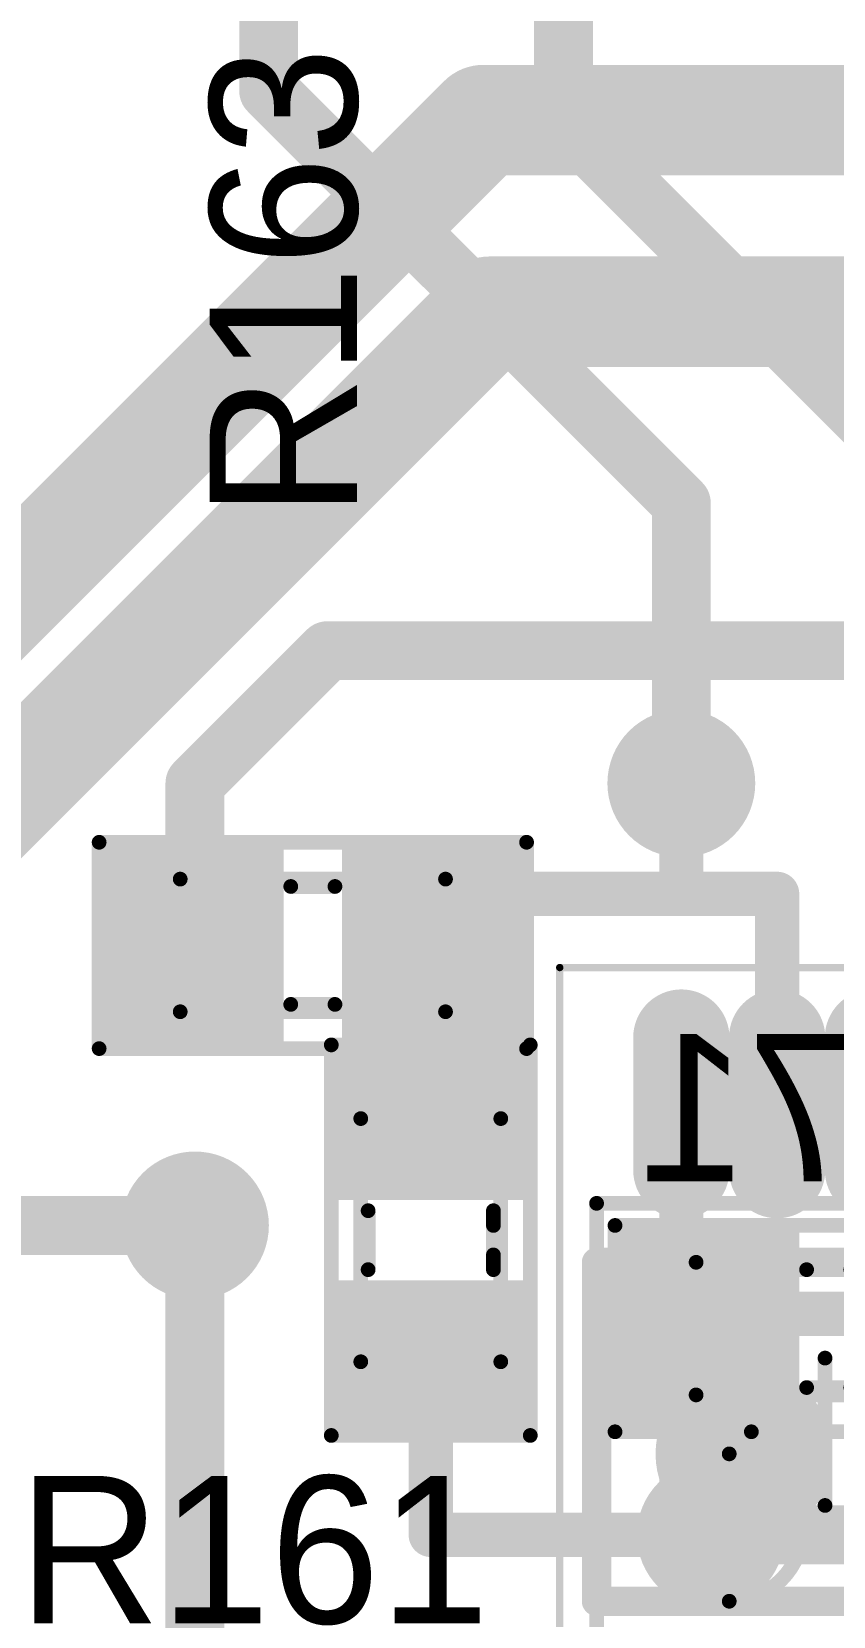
# Model space of a CAD drawing. Header units: millimetres. Extents: x 29 to 180, y 30 to 200.
# Drawn here: x 106.49 to 111.93, y 173.65 to 184.4 of the extents above; entities that cross this region are included whole.
import ezdxf

# ---------------------------------------------------------------- set-up
doc = ezdxf.new("R2010")
doc.units = ezdxf.units.MM
for name, color, linetype in [('BottomLayer', 5, 'Continuous'), ('BottomOverlay', 54, 'Continuous'), ('BottomPaste', 16, 'Continuous'), ('BottomSolder', 6, 'Continuous'), ('Mechanical13', 56, 'Continuous'), ('Mechanical15', 56, 'Continuous'), ('MultiLayer', 9, 'Continuous'), ('TopLayer', 1, 'Continuous'), ('TopOverlay', 2, 'Continuous'), ('TopPaste', 8, 'Continuous'), ('TopSolder', 216, 'Continuous'), ('ViaHoleLayer', 16, 'Continuous')]:
    doc.layers.add(name, color=color, linetype=linetype)

# ---------------------------------------------------------------- blocks, each defined once
blk = doc.blocks.new('SMD_C_0603_356')
at = {"layer": 'Mechanical13', "const_width": 0.0999998}
for points in [[(-0.90000074, 0.4499991), (-0.90000074, -0.45000164)], [(0.8999982, 0.4499991), (-0.90000074, 0.4499991)], [(0.8999982, 0.4499991), (0.8999982, -0.45000164)], [(0.8999982, -0.45000164), (-0.90000074, -0.45000164)]]:
    blk.add_lwpolyline(points, dxfattribs=at)
at = {"layer": 'Mechanical13', "const_width": 0.0499999}
for points in [[(-0.9249994199999999, 0.4499991, 1), (-0.8750020599999999, 0.4499991, 1)], [(-0.9249994199999999, 0.4499991, 1), (-0.8750020599999999, 0.4499991, 1)], [(0.8749995199999999, 0.4499991, 1), (0.9249968799999999, 0.4499991, 1)], [(0.8749995199999999, 0.4499991, 1), (0.9249968799999999, 0.4499991, 1)], [(-0.9249994199999999, -0.45000164, 1), (-0.8750020599999999, -0.45000164, 1)], [(-0.9249994199999999, -0.45000164, 1), (-0.8750020599999999, -0.45000164, 1)], [(0.8749995199999999, -0.45000164, 1), (0.9249968799999999, -0.45000164, 1)], [(0.8749995199999999, -0.45000164, 1), (0.9249968799999999, -0.45000164, 1)]]:
    blk.add_lwpolyline(points, format="xyb", close=True, dxfattribs=at)
at = {"layer": 'Mechanical15', "const_width": 0.0499999}
for points in [[(-1.47500086, 0.7000011399999999), (-1.47500086, -0.7000011399999999)], [(1.44999964, 0.7000011399999999), (-1.47500086, 0.7000011399999999)], [(1.44999964, 0.7000011399999999), (1.44999964, -0.7000011399999999)], [(1.44999964, -0.7000011399999999), (-1.47500086, -0.7000011399999999)]]:
    blk.add_lwpolyline(points, dxfattribs=at)
at = {"layer": 'Mechanical15', "const_width": 0.02499868}
for points in [[(-1.4875002, 0.7000011399999999, 1), (-1.46250152, 0.7000011399999999, 1)], [(-1.4875002, 0.7000011399999999, 1), (-1.46250152, 0.7000011399999999, 1)], [(1.4375003, 0.7000011399999999, 1), (1.46249898, 0.7000011399999999, 1)], [(1.4375003, 0.7000011399999999, 1), (1.46249898, 0.7000011399999999, 1)], [(-1.4875002, -0.7000011399999999, 1), (-1.46250152, -0.7000011399999999, 1)], [(-1.4875002, -0.7000011399999999, 1), (-1.46250152, -0.7000011399999999, 1)], [(1.4375003, -0.7000011399999999, 1), (1.46249898, -0.7000011399999999, 1)], [(1.4375003, -0.7000011399999999, 1), (1.46249898, -0.7000011399999999, 1)]]:
    blk.add_lwpolyline(points, format="xyb", close=True, dxfattribs=at)
at = {"layer": 'TopLayer'}
for points in [[(-0.30000194, -0.5499989), (-0.30000194, 0.5499989), (-1.29999994, -0.5499989), (-1.29999994, 0.5499989)], [(1.2999974, -0.5499989), (1.2999974, 0.5499989), (0.2999994, -0.5499989), (0.2999994, 0.5499989)]]:
    blk.add_solid(points, dxfattribs=at)
at = {"layer": 'TopOverlay', "const_width": 0.0999998}
for points in [[(-1.44999964, 0.7000011399999999), (-1.44999964, -0.7000011399999999)], [(1.44999964, 0.7000011399999999), (-1.44999964, 0.7000011399999999)], [(1.44999964, 0.7000011399999999), (1.44999964, -0.7000011399999999)], [(0.1499997, 0.3999992), (-0.1499997, 0.3999992)], [(0.1499997, -0.40000174), (-0.1499997, -0.40000174)], [(1.44999964, -0.7000011399999999), (-1.44999964, -0.7000011399999999)]]:
    blk.add_lwpolyline(points, dxfattribs=at)
at = {"layer": 'TopOverlay', "const_width": 0.0499999}
for points in [[(-1.47499832, 0.7000011399999999, 1), (-1.42500096, 0.7000011399999999, 1)], [(-1.47499832, 0.7000011399999999, 1), (-1.42500096, 0.7000011399999999, 1)], [(1.42500096, 0.7000011399999999, 1), (1.47499832, 0.7000011399999999, 1)], [(1.42500096, 0.7000011399999999, 1), (1.47499832, 0.7000011399999999, 1)], [(-0.17499838, 0.3999992, 1), (-0.12500102, 0.3999992, 1)], [(0.12500102, 0.3999992, 1), (0.17499838, 0.3999992, 1)], [(-0.17499838, -0.40000174, 1), (-0.12500102, -0.40000174, 1)], [(0.12500102, -0.40000174, 1), (0.17499838, -0.40000174, 1)], [(-1.47499832, -0.7000011399999999, 1), (-1.42500096, -0.7000011399999999, 1)], [(-1.47499832, -0.7000011399999999, 1), (-1.42500096, -0.7000011399999999, 1)], [(1.42500096, -0.7000011399999999, 1), (1.47499832, -0.7000011399999999, 1)], [(1.42500096, -0.7000011399999999, 1), (1.47499832, -0.7000011399999999, 1)]]:
    blk.add_lwpolyline(points, format="xyb", close=True, dxfattribs=at)
at = {"layer": 'TopPaste'}
for points in [[(-0.30000194, -0.5499989), (-0.30000194, 0.5499989), (-1.29999994, -0.5499989), (-1.29999994, 0.5499989)], [(1.2999974, -0.5499989), (1.2999974, 0.5499989), (0.2999994, -0.5499989), (0.2999994, 0.5499989)]]:
    blk.add_solid(points, dxfattribs=at)
at = {"layer": 'TopSolder'}
for points in [[(-0.19840194, -0.6515989), (-0.19840194, 0.6515989), (-1.40159994, -0.6515989), (-1.40159994, 0.6515989)], [(1.4015974, -0.6515989), (1.4015974, 0.6515989), (0.1983994, -0.6515989), (0.1983994, 0.6515989)]]:
    blk.add_solid(points, dxfattribs=at)
blk = doc.blocks.new('SMD_C_0603_B_362')
at = {"layer": 'BottomLayer'}
for points in [[(-1.29999994, 0.5499989), (-1.29999994, -0.5499989), (-0.30000194, 0.5499989), (-0.30000194, -0.5499989)], [(0.2999994, 0.5499989), (0.2999994, -0.5499989), (1.2999974, 0.5499989), (1.2999974, -0.5499989)]]:
    blk.add_solid(points, dxfattribs=at)
at = {"layer": 'BottomOverlay', "const_width": 0.0999998}
for points in [[(-1.44999964, 0.7000011399999999), (-1.44999964, -0.7000011399999999)], [(1.44999964, 0.7000011399999999), (-1.44999964, 0.7000011399999999)], [(1.44999964, 0.7000011399999999), (1.44999964, -0.7000011399999999)], [(0.1499997, 0.40000174), (-0.1499997, 0.40000174)], [(0.1499997, -0.3999992), (-0.1499997, -0.3999992)], [(1.44999964, -0.7000011399999999), (-1.44999964, -0.7000011399999999)]]:
    blk.add_lwpolyline(points, dxfattribs=at)
at = {"layer": 'BottomOverlay', "const_width": 0.0499999}
for points in [[(-1.47499832, 0.7000011399999999, 1), (-1.42500096, 0.7000011399999999, 1)], [(-1.47499832, 0.7000011399999999, 1), (-1.42500096, 0.7000011399999999, 1)], [(1.42500096, 0.7000011399999999, 1), (1.47499832, 0.7000011399999999, 1)], [(1.42500096, 0.7000011399999999, 1), (1.47499832, 0.7000011399999999, 1)], [(-0.17499838, 0.40000174, 1), (-0.12500102, 0.40000174, 1)], [(0.12500102, 0.40000174, 1), (0.17499838, 0.40000174, 1)], [(-0.17499838, -0.3999992, 1), (-0.12500102, -0.3999992, 1)], [(0.12500102, -0.3999992, 1), (0.17499838, -0.3999992, 1)], [(-1.47499832, -0.7000011399999999, 1), (-1.42500096, -0.7000011399999999, 1)], [(-1.47499832, -0.7000011399999999, 1), (-1.42500096, -0.7000011399999999, 1)], [(1.42500096, -0.7000011399999999, 1), (1.47499832, -0.7000011399999999, 1)], [(1.42500096, -0.7000011399999999, 1), (1.47499832, -0.7000011399999999, 1)]]:
    blk.add_lwpolyline(points, format="xyb", close=True, dxfattribs=at)
at = {"layer": 'BottomPaste'}
for points in [[(-1.29999994, 0.5499989), (-1.29999994, -0.5499989), (-0.30000194, 0.5499989), (-0.30000194, -0.5499989)], [(0.2999994, 0.5499989), (0.2999994, -0.5499989), (1.2999974, 0.5499989), (1.2999974, -0.5499989)]]:
    blk.add_solid(points, dxfattribs=at)
at = {"layer": 'BottomSolder'}
for points in [[(-1.40159994, 0.6515989), (-1.40159994, -0.6515989), (-0.19840194, 0.6515989), (-0.19840194, -0.6515989)], [(0.1983994, 0.6515989), (0.1983994, -0.6515989), (1.4015974, 0.6515989), (1.4015974, -0.6515989)]]:
    blk.add_solid(points, dxfattribs=at)
at = {"layer": 'Mechanical13', "const_width": 0.0999998}
for points in [[(-0.90000074, 0.45000164), (-0.90000074, -0.4499991)], [(0.8999982, 0.45000164), (-0.90000074, 0.45000164)], [(0.8999982, 0.45000164), (0.8999982, -0.4499991)], [(0.8999982, -0.4499991), (-0.90000074, -0.4499991)]]:
    blk.add_lwpolyline(points, dxfattribs=at)
at = {"layer": 'Mechanical13', "const_width": 0.0499999}
for points in [[(-0.9249994199999999, 0.45000164, 1), (-0.8750020599999999, 0.45000164, 1)], [(-0.9249994199999999, 0.45000164, 1), (-0.8750020599999999, 0.45000164, 1)], [(0.8749995199999999, 0.45000164, 1), (0.9249968799999999, 0.45000164, 1)], [(0.8749995199999999, 0.45000164, 1), (0.9249968799999999, 0.45000164, 1)], [(-0.9249994199999999, -0.4499991, 1), (-0.8750020599999999, -0.4499991, 1)], [(-0.9249994199999999, -0.4499991, 1), (-0.8750020599999999, -0.4499991, 1)], [(0.8749995199999999, -0.4499991, 1), (0.9249968799999999, -0.4499991, 1)], [(0.8749995199999999, -0.4499991, 1), (0.9249968799999999, -0.4499991, 1)]]:
    blk.add_lwpolyline(points, format="xyb", close=True, dxfattribs=at)
at = {"layer": 'Mechanical15', "const_width": 0.0499999}
for points in [[(-1.47500086, 0.7000011399999999), (-1.47500086, -0.7000011399999999)], [(1.44999964, 0.7000011399999999), (-1.47500086, 0.7000011399999999)], [(1.44999964, 0.7000011399999999), (1.44999964, -0.7000011399999999)], [(1.44999964, -0.7000011399999999), (-1.47500086, -0.7000011399999999)]]:
    blk.add_lwpolyline(points, dxfattribs=at)
at = {"layer": 'Mechanical15', "const_width": 0.02499868}
for points in [[(-1.4875002, 0.7000011399999999, 1), (-1.46250152, 0.7000011399999999, 1)], [(-1.4875002, 0.7000011399999999, 1), (-1.46250152, 0.7000011399999999, 1)], [(1.4375003, 0.7000011399999999, 1), (1.46249898, 0.7000011399999999, 1)], [(1.4375003, 0.7000011399999999, 1), (1.46249898, 0.7000011399999999, 1)], [(-1.4875002, -0.7000011399999999, 1), (-1.46250152, -0.7000011399999999, 1)], [(-1.4875002, -0.7000011399999999, 1), (-1.46250152, -0.7000011399999999, 1)], [(1.4375003, -0.7000011399999999, 1), (1.46249898, -0.7000011399999999, 1)], [(1.4375003, -0.7000011399999999, 1), (1.46249898, -0.7000011399999999, 1)]]:
    blk.add_lwpolyline(points, format="xyb", close=True, dxfattribs=at)
blk = doc.blocks.new('DGK8_M_398')
at = {"layer": 'Mechanical13', "const_width": 0.0999998}
for points in [[(-1.54999944, 1.54999944), (-1.54999944, -1.54999944)], [(-1.54999944, 1.54999944), (1.54999944, 1.54999944)], [(1.54999944, 1.54999944), (1.54999944, -1.54999944)], [(-1.54999944, -1.54999944), (1.54999944, -1.54999944)]]:
    blk.add_lwpolyline(points, dxfattribs=at)
at = {"layer": 'Mechanical13'}
for points, const_width in [([(-1.57499812, 1.54999944, 1), (-1.52500076, 1.54999944, 1)], 0.0499999), ([(-1.57499812, 1.54999944, 1), (-1.52500076, 1.54999944, 1)], 0.0499999), ([(1.52500076, 1.54999944, 1), (1.57499812, 1.54999944, 1)], 0.0499999), ([(1.52500076, 1.54999944, 1), (1.57499812, 1.54999944, 1)], 0.0499999), ([(-0.1499997, 0.6499986999999999, 1), (-1.1499977, 0.6499986999999999, 1)], 0.0999998), ([(-1.17499638, 0.6499986999999999, 1), (-1.12499902, 0.6499986999999999, 1)], 0.0499999), ([(-0.17499838, 0.6499986999999999, 1), (-0.12500102, 0.6499986999999999, 1)], 0.0499999), ([(-1.57499812, -1.54999944, 1), (-1.52500076, -1.54999944, 1)], 0.0499999), ([(-1.57499812, -1.54999944, 1), (-1.52500076, -1.54999944, 1)], 0.0499999), ([(1.52500076, -1.54999944, 1), (1.57499812, -1.54999944, 1)], 0.0499999), ([(1.52500076, -1.54999944, 1), (1.57499812, -1.54999944, 1)], 0.0499999)]:
    blk.add_lwpolyline(points, format="xyb", close=True, dxfattribs=dict(at, const_width=const_width))
at = {"layer": 'Mechanical15'}
for points, const_width in [([(-3.14999878, 1.79999894), (-3.14999878, -1.80000148)], 0.0499999), ([(-3.14999878, 1.79999894), (3.15000132, 1.79999894)], 0.0499999), ([(3.15000132, 1.79999894), (3.15000132, -1.80000148)], 0.0499999), ([(0, 0.499999), (0, -0.50000154)], 0.0999998), ([(-0.499999, 0), (0.50000154, 0)], 0.0999998), ([(-3.14999878, -1.80000148), (3.15000132, -1.80000148)], 0.0499999)]:
    blk.add_lwpolyline(points, dxfattribs=dict(at, const_width=const_width))
for points, const_width in [([(-3.16249812, 1.79999894, 1), (-3.13749944, 1.79999894, 1)], 0.02499868), ([(-3.16249812, 1.79999894, 1), (-3.13749944, 1.79999894, 1)], 0.02499868), ([(3.13750198, 1.79999894, 1), (3.16250066, 1.79999894, 1)], 0.02499868), ([(3.13750198, 1.79999894, 1), (3.16250066, 1.79999894, 1)], 0.02499868), ([(-0.02499868, 0.499999, 1), (0.02499868, 0.499999, 1)], 0.0499999), ([(-0.52499768, 0, 1), (-0.47500032, 0, 1)], 0.0499999), ([(0.47500286, 0, 1), (0.52500022, 0, 1)], 0.0499999), ([(-0.02499868, -0.50000154, 1), (0.02499868, -0.50000154, 1)], 0.0499999), ([(-3.16249812, -1.80000148, 1), (-3.13749944, -1.80000148, 1)], 0.02499868), ([(-3.16249812, -1.80000148, 1), (-3.13749944, -1.80000148, 1)], 0.02499868), ([(3.13750198, -1.80000148, 1), (3.16250066, -1.80000148, 1)], 0.02499868), ([(3.13750198, -1.80000148, 1), (3.16250066, -1.80000148, 1)], 0.02499868)]:
    blk.add_lwpolyline(points, format="xyb", close=True, dxfattribs=dict(at, const_width=const_width))
at = {"layer": 'TopLayer', "const_width": 0.4499991}
for points in [[(1.7750028, 0.9749993199999999), (2.675001, 0.9749993199999999)], [(-2.67499846, 0.32499808), (-1.77500026, 0.32499808)], [(1.7750028, 0.32499808), (2.675001, 0.32499808)], [(-2.67499846, -0.32500062), (-1.77500026, -0.32500062)], [(1.7750028, -0.32500062), (2.675001, -0.32500062)], [(-2.67499846, -0.97500186), (-1.77500026, -0.97500186)], [(1.7750028, -0.97500186), (2.675001, -0.97500186)]]:
    blk.add_lwpolyline(points, dxfattribs=at)
at = {"layer": 'TopLayer', "const_width": 0.22499828}
for points in [[(1.66250366, 0.9749993199999999, 1), (1.88750194, 0.9749993199999999, 1)], [(2.56250186, 0.9749993199999999, 1), (2.78750014, 0.9749993199999999, 1)], [(-2.7874976, 0.32499808, 1), (-2.56249932, 0.32499808, 1)], [(-1.8874994, 0.32499808, 1), (-1.66250112, 0.32499808, 1)], [(1.66250366, 0.32499808, 1), (1.88750194, 0.32499808, 1)], [(2.56250186, 0.32499808, 1), (2.78750014, 0.32499808, 1)], [(-2.7874976, -0.32500062, 1), (-2.56249932, -0.32500062, 1)], [(-1.8874994, -0.32500062, 1), (-1.66250112, -0.32500062, 1)], [(1.66250366, -0.32500062, 1), (1.88750194, -0.32500062, 1)], [(2.56250186, -0.32500062, 1), (2.78750014, -0.32500062, 1)], [(-2.7874976, -0.97500186, 1), (-2.56249932, -0.97500186, 1)], [(-1.8874994, -0.97500186, 1), (-1.66250112, -0.97500186, 1)], [(1.66250366, -0.97500186, 1), (1.88750194, -0.97500186, 1)], [(2.56250186, -0.97500186, 1), (2.78750014, -0.97500186, 1)]]:
    blk.add_lwpolyline(points, format="xyb", close=True, dxfattribs=at)
at = {"layer": 'TopLayer'}
blk.add_solid([(-1.54999944, 0.75000104), (-1.54999944, 1.1999976), (-2.89999928, 0.75000104), (-2.89999928, 1.1999976)], dxfattribs=at)
at = {"layer": 'TopOverlay'}
for points, const_width in [([(-2.09999834, 1.77500026, 1), (-2.35000038, 1.77500026, 1)], 0.2499995), ([(-2.41249962, 1.77500026, 1), (-2.28750114, 1.77500026, 1)], 0.12499848), ([(-2.16249758, 1.77500026, 1), (-2.0374991, 1.77500026, 1)], 0.12499848), ([(-1.20000014, 1.54999944, 1), (-1.10000034, 1.54999944, 1)], 0.0999998), ([(-1.20000014, 1.54999944, 1), (-1.10000034, 1.54999944, 1)], 0.0999998), ([(1.10000034, 1.54999944, 1), (1.20000014, 1.54999944, 1)], 0.0999998), ([(1.10000034, 1.54999944, 1), (1.20000014, 1.54999944, 1)], 0.0999998), ([(0.1499997, 0.5499989, 1), (-0.4499991, 0.5499989, 1)], 0.5999987999999999), ([(-0.5999987999999999, 0.5499989, 1), (-0.2999994, 0.5499989, 1)], 0.2999994), ([(0, 0.5499989, 1), (0.2999994, 0.5499989, 1)], 0.2999994), ([(-1.20000014, -1.54999944, 1), (-1.10000034, -1.54999944, 1)], 0.0999998), ([(-1.20000014, -1.54999944, 1), (-1.10000034, -1.54999944, 1)], 0.0999998), ([(1.10000034, -1.54999944, 1), (1.20000014, -1.54999944, 1)], 0.0999998), ([(1.10000034, -1.54999944, 1), (1.20000014, -1.54999944, 1)], 0.0999998)]:
    blk.add_lwpolyline(points, format="xyb", close=True, dxfattribs=dict(at, const_width=const_width))
at = {"layer": 'TopOverlay', "const_width": 0.1999996}
for points in [[(-1.15000024, 1.54999944), (-1.15000024, -1.54999944)], [(-1.15000024, 1.54999944), (1.15000024, 1.54999944)], [(1.15000024, 1.54999944), (1.15000024, -1.54999944)], [(-1.15000024, -1.54999944), (1.15000024, -1.54999944)]]:
    blk.add_lwpolyline(points, dxfattribs=at)
at = {"layer": 'TopPaste', "const_width": 0.4499991}
for points in [[(1.7750028, 0.9749993199999999), (2.675001, 0.9749993199999999)], [(-2.67499846, 0.32499808), (-1.77500026, 0.32499808)], [(1.7750028, 0.32499808), (2.675001, 0.32499808)], [(-2.67499846, -0.32500062), (-1.77500026, -0.32500062)], [(1.7750028, -0.32500062), (2.675001, -0.32500062)], [(-2.67499846, -0.97500186), (-1.77500026, -0.97500186)], [(1.7750028, -0.97500186), (2.675001, -0.97500186)]]:
    blk.add_lwpolyline(points, dxfattribs=at)
at = {"layer": 'TopPaste', "const_width": 0.22499828}
for points in [[(1.66250366, 0.9749993199999999, 1), (1.88750194, 0.9749993199999999, 1)], [(2.56250186, 0.9749993199999999, 1), (2.78750014, 0.9749993199999999, 1)], [(-2.7874976, 0.32499808, 1), (-2.56249932, 0.32499808, 1)], [(-1.8874994, 0.32499808, 1), (-1.66250112, 0.32499808, 1)], [(1.66250366, 0.32499808, 1), (1.88750194, 0.32499808, 1)], [(2.56250186, 0.32499808, 1), (2.78750014, 0.32499808, 1)], [(-2.7874976, -0.32500062, 1), (-2.56249932, -0.32500062, 1)], [(-1.8874994, -0.32500062, 1), (-1.66250112, -0.32500062, 1)], [(1.66250366, -0.32500062, 1), (1.88750194, -0.32500062, 1)], [(2.56250186, -0.32500062, 1), (2.78750014, -0.32500062, 1)], [(-2.7874976, -0.97500186, 1), (-2.56249932, -0.97500186, 1)], [(-1.8874994, -0.97500186, 1), (-1.66250112, -0.97500186, 1)], [(1.66250366, -0.97500186, 1), (1.88750194, -0.97500186, 1)], [(2.56250186, -0.97500186, 1), (2.78750014, -0.97500186, 1)]]:
    blk.add_lwpolyline(points, format="xyb", close=True, dxfattribs=at)
at = {"layer": 'TopPaste'}
blk.add_solid([(-1.54999944, 0.75000104), (-1.54999944, 1.1999976), (-2.89999928, 0.75000104), (-2.89999928, 1.1999976)], dxfattribs=at)
at = {"layer": 'TopSolder', "const_width": 0.6531990999999999}
for points in [[(1.7750028, 0.9749993199999999), (2.675001, 0.9749993199999999)], [(-2.67499846, 0.32499808), (-1.77500026, 0.32499808)], [(1.7750028, 0.32499808), (2.675001, 0.32499808)], [(-2.67499846, -0.32500062), (-1.77500026, -0.32500062)], [(1.7750028, -0.32500062), (2.675001, -0.32500062)], [(-2.67499846, -0.97500186), (-1.77500026, -0.97500186)], [(1.7750028, -0.97500186), (2.675001, -0.97500186)]]:
    blk.add_lwpolyline(points, dxfattribs=at)
at = {"layer": 'TopSolder', "const_width": 0.32659828}
for points in [[(1.61170366, 0.9749993199999999, 1), (1.93830194, 0.9749993199999999, 1)], [(2.51170186, 0.9749993199999999, 1), (2.83830014, 0.9749993199999999, 1)], [(-2.8382976, 0.32499808, 1), (-2.51169932, 0.32499808, 1)], [(-1.9382994, 0.32499808, 1), (-1.61170112, 0.32499808, 1)], [(1.61170366, 0.32499808, 1), (1.93830194, 0.32499808, 1)], [(2.51170186, 0.32499808, 1), (2.83830014, 0.32499808, 1)], [(-2.8382976, -0.32500062, 1), (-2.51169932, -0.32500062, 1)], [(-1.9382994, -0.32500062, 1), (-1.61170112, -0.32500062, 1)], [(1.61170366, -0.32500062, 1), (1.93830194, -0.32500062, 1)], [(2.51170186, -0.32500062, 1), (2.83830014, -0.32500062, 1)], [(-2.8382976, -0.97500186, 1), (-2.51169932, -0.97500186, 1)], [(-1.9382994, -0.97500186, 1), (-1.61170112, -0.97500186, 1)], [(1.61170366, -0.97500186, 1), (1.93830194, -0.97500186, 1)], [(2.51170186, -0.97500186, 1), (2.83830014, -0.97500186, 1)]]:
    blk.add_lwpolyline(points, format="xyb", close=True, dxfattribs=at)
at = {"layer": 'TopSolder'}
blk.add_solid([(-1.44839944, 0.64840104), (-1.44839944, 1.3015976), (-3.00159928, 0.64840104), (-3.00159928, 1.3015976)], dxfattribs=at)
blk = doc.blocks.new('SMD_R_0603_531')
at = {"layer": 'Mechanical13', "const_width": 0.0999998}
for points in [[(-0.8249996199999999, -0.47500032), (-0.8249996199999999, 0.47500032)], [(0.8249996199999999, 0.47500032), (-0.8249996199999999, 0.47500032)], [(0.8249996199999999, -0.47500032), (0.8249996199999999, 0.47500032)], [(0.8249996199999999, -0.47500032), (-0.8249996199999999, -0.47500032)]]:
    blk.add_lwpolyline(points, dxfattribs=at)
at = {"layer": 'Mechanical13', "const_width": 0.0499999}
for points in [[(-0.8499983, 0.47500032, 1), (-0.80000094, 0.47500032, 1)], [(-0.8499983, 0.47500032, 1), (-0.80000094, 0.47500032, 1)], [(0.80000094, 0.47500032, 1), (0.8499983, 0.47500032, 1)], [(0.80000094, 0.47500032, 1), (0.8499983, 0.47500032, 1)], [(-0.8499983, -0.47500032, 1), (-0.80000094, -0.47500032, 1)], [(-0.8499983, -0.47500032, 1), (-0.80000094, -0.47500032, 1)], [(0.80000094, -0.47500032, 1), (0.8499983, -0.47500032, 1)], [(0.80000094, -0.47500032, 1), (0.8499983, -0.47500032, 1)]]:
    blk.add_lwpolyline(points, format="xyb", close=True, dxfattribs=at)
at = {"layer": 'Mechanical15', "const_width": 0.0499999}
for points in [[(-1.32500116, -0.67499992), (-1.32500116, 0.67499992)], [(1.32500116, 0.67499992), (-1.32500116, 0.67499992)], [(1.32500116, -0.67499992), (1.32500116, 0.67499992)], [(1.32500116, -0.67499992), (-1.32500116, -0.67499992)]]:
    blk.add_lwpolyline(points, dxfattribs=at)
at = {"layer": 'Mechanical15', "const_width": 0.02499868}
for points in [[(-1.3375005, 0.67499992, 1), (-1.31250182, 0.67499992, 1)], [(-1.3375005, 0.67499992, 1), (-1.31250182, 0.67499992, 1)], [(1.31250182, 0.67499992, 1), (1.3375005, 0.67499992, 1)], [(1.31250182, 0.67499992, 1), (1.3375005, 0.67499992, 1)], [(-1.3375005, -0.67499992, 1), (-1.31250182, -0.67499992, 1)], [(-1.3375005, -0.67499992, 1), (-1.31250182, -0.67499992, 1)], [(1.31250182, -0.67499992, 1), (1.3375005, -0.67499992, 1)], [(1.31250182, -0.67499992, 1), (1.3375005, -0.67499992, 1)]]:
    blk.add_lwpolyline(points, format="xyb", close=True, dxfattribs=at)
at = {"layer": 'TopLayer'}
for points in [[(-0.37500052, -0.52500022), (-0.37500052, 0.52500022), (-1.17499892, -0.52500022), (-1.17499892, 0.52500022)], [(1.17499892, -0.52500022), (1.17499892, 0.52500022), (0.37500052, -0.52500022), (0.37500052, 0.52500022)]]:
    blk.add_solid(points, dxfattribs=at)
at = {"layer": 'TopOverlay', "const_width": 0.0999998}
for points in [[(1.32500116, 0.67499992), (-1.32500116, 0.67499992)], [(-1.32500116, -0.67499992), (-1.32500116, 0.67499992)], [(1.32500116, -0.67499992), (1.32500116, 0.67499992)], [(-0.0999998, 0.42500042), (-0.1999996, 0.42500042)], [(0.0999998, 0.42500042), (-0.0999998, 0.42500042)], [(0.1999996, 0.42500042), (0.0999998, 0.42500042)], [(0.1999996, -0.42500042), (-0.1999996, -0.42500042)], [(1.32500116, -0.67499992), (-1.32500116, -0.67499992)]]:
    blk.add_lwpolyline(points, dxfattribs=at)
at = {"layer": 'TopOverlay', "const_width": 0.0499999}
for points in [[(-1.34999984, 0.67499992, 1), (-1.30000248, 0.67499992, 1)], [(-1.34999984, 0.67499992, 1), (-1.30000248, 0.67499992, 1)], [(1.30000248, 0.67499992, 1), (1.34999984, 0.67499992, 1)], [(1.30000248, 0.67499992, 1), (1.34999984, 0.67499992, 1)], [(-0.22499828, 0.42500042, 1), (-0.17500092, 0.42500042, 1)], [(-0.12499848, 0.42500042, 1), (-0.07500111999999999, 0.42500042, 1)], [(-0.12499848, 0.42500042, 1), (-0.07500111999999999, 0.42500042, 1)], [(0.07500111999999999, 0.42500042, 1), (0.12499848, 0.42500042, 1)], [(0.07500111999999999, 0.42500042, 1), (0.12499848, 0.42500042, 1)], [(0.17500092, 0.42500042, 1), (0.22499828, 0.42500042, 1)], [(-0.22499828, -0.42500042, 1), (-0.17500092, -0.42500042, 1)], [(0.17500092, -0.42500042, 1), (0.22499828, -0.42500042, 1)], [(-1.34999984, -0.67499992, 1), (-1.30000248, -0.67499992, 1)], [(-1.34999984, -0.67499992, 1), (-1.30000248, -0.67499992, 1)], [(1.30000248, -0.67499992, 1), (1.34999984, -0.67499992, 1)], [(1.30000248, -0.67499992, 1), (1.34999984, -0.67499992, 1)]]:
    blk.add_lwpolyline(points, format="xyb", close=True, dxfattribs=at)
at = {"layer": 'TopPaste'}
for points in [[(-0.37500052, -0.52500022), (-0.37500052, 0.52500022), (-1.17499892, -0.52500022), (-1.17499892, 0.52500022)], [(1.17499892, -0.52500022), (1.17499892, 0.52500022), (0.37500052, -0.52500022), (0.37500052, 0.52500022)]]:
    blk.add_solid(points, dxfattribs=at)
at = {"layer": 'TopSolder'}
for points in [[(-0.27340052, -0.6266002199999999), (-0.27340052, 0.6266002199999999), (-1.27659892, -0.6266002199999999), (-1.27659892, 0.6266002199999999)], [(1.27659892, -0.6266002199999999), (1.27659892, 0.6266002199999999), (0.27340052, -0.6266002199999999), (0.27340052, 0.6266002199999999)]]:
    blk.add_solid(points, dxfattribs=at)

msp = doc.modelspace()

# ---------------------------------------------------------------- linework, layer by layer
at = {"layer": 'BottomLayer'}
for points, const_width in [([(110.10000078, 183.8000007), (110.10000078, 185.10000064)], 0.3999992), ([(108.0999997, 184.0000003), (108.0999997, 185.00000084)], 0.3999992), ([(108.0999997, 184.0000003), (110.90000172, 181.19999828)], 0.3999992), ([(110.10000078, 183.8000007), (112.70000066, 181.20000082)], 0.3999992), ([(110.90000172, 179.30000208), (110.90000172, 181.19999828)], 0.3999992), ([(107.6000007, 172.00000144), (107.6000007, 176.30000046)], 0.3999992), ([(111.10000132, 174.20000212), (111.10000132, 175.60000186)], 0.2999994)]:
    msp.add_lwpolyline(points, dxfattribs=dict(at, const_width=const_width))
for points, const_width in [([(107.9999999, 184.0000003, 1), (108.1999995, 184.0000003, 1)], 0.1999996), ([(107.9999999, 184.0000003, 1), (108.1999995, 184.0000003, 1)], 0.1999996), ([(110.00000098, 183.8000007, 1), (110.20000058, 183.8000007, 1)], 0.1999996), ([(110.00000098, 183.8000007, 1), (110.20000058, 183.8000007, 1)], 0.1999996), ([(110.80000192, 181.19999828, 1), (111.00000152, 181.19999828, 1)], 0.1999996), ([(110.80000192, 181.19999828, 1), (111.00000152, 181.19999828, 1)], 0.1999996), ([(110.70000212, 179.30000208, 1), (111.10000132, 179.30000208, 1)], 0.3999992), ([(110.80000192, 179.30000208, 1), (111.00000152, 179.30000208, 1)], 0.1999996), ([(107.4000011, 176.30000046, 1), (107.8000003, 176.30000046, 1)], 0.3999992), ([(107.5000009, 176.30000046, 1), (107.7000005, 176.30000046, 1)], 0.1999996), ([(111.02500274, 175.60000186, 1), (111.1749999, 175.60000186, 1)], 0.1499997), ([(110.90000172, 174.20000212, 1), (111.30000092, 174.20000212, 1)], 0.3999992), ([(111.02500274, 174.20000212, 1), (111.1749999, 174.20000212, 1)], 0.1499997)]:
    msp.add_lwpolyline(points, format="xyb", close=True, dxfattribs=dict(at, const_width=const_width))
at = {"layer": 'BottomSolder', "const_width": 0.5015992}
for points in [[(110.64920212, 179.30000208, 1), (111.15080132, 179.30000208, 1)], [(107.3492011, 176.30000046, 1), (107.8508003, 176.30000046, 1)], [(110.84920172, 174.20000212, 1), (111.35080092, 174.20000212, 1)]]:
    msp.add_lwpolyline(points, format="xyb", close=True, dxfattribs=at)
at = {"layer": 'MultiLayer', "const_width": 0.3999992}
for points in [[(110.70000212, 179.30000208, 1), (111.10000132, 179.30000208, 1)], [(107.4000011, 176.30000046, 1), (107.8000003, 176.30000046, 1)], [(110.90000172, 174.20000212, 1), (111.30000092, 174.20000212, 1)]]:
    msp.add_lwpolyline(points, format="xyb", close=True, dxfattribs=at)
at = {"layer": 'TopLayer'}
for points, const_width in [([(105.85649898, 180.10000048), (109.5564992, 183.8000007)], 0.75000104), ([(109.5564992, 183.8000007), (114.70000174, 183.8000007)], 0.75000104), ([(106.10000116, 179.00000014), (109.60000178, 182.50000076)], 0.75000104), ([(109.60000178, 182.50000076), (113.6000014, 182.50000076)], 0.75000104), ([(107.60000324, 179.30000462), (108.4999989, 180.20000028)], 0.3999992), ([(108.4999989, 180.20000028), (113.6000014, 180.20000028)], 0.3999992), ([(107.60000324, 178.20000174), (107.60000324, 179.30000462)], 0.3999992), ([(110.90000172, 178.55000104), (110.90000172, 179.30000208)], 0.2999994), ([(109.20000258, 178.20000174), (109.20000258, 178.60000348)], 0.2999994), ([(109.20000258, 178.60000348), (109.25000502, 178.55000104)], 0.2999994), ([(109.25000502, 178.55000104), (110.90000172, 178.55000104)], 0.2999994), ([(110.90000172, 178.55000104), (111.55000042, 178.55000104)], 0.2999994), ([(111.55000042, 177.12500262), (111.55000042, 178.55000104)], 0.2999994), ([(109.20000004, 178.1999992), (109.20000258, 178.20000174)], 0.2999994), ([(109.20000004, 176.97500038), (109.20000004, 178.1999992)], 0.2999994), ([(110.89999918, 175.800004), (110.89999918, 177.12500262)], 0.2999994), ([(93.30000136, 176.30000046), (107.6000007, 176.30000046)], 0.3999992), ([(110.89999918, 175.800004), (111.00000152, 175.70000166)], 0.2999994), ([(110.89999918, 174.90000072), (110.89999918, 175.800004)], 0.2999994), ([(111.00000152, 175.70000166), (112.80000046, 175.70000166)], 0.2999994), ([(109.20000004, 174.20000212), (109.20000004, 175.42500094)], 0.2999994), ([(110.89999918, 174.90000072), (110.90000172, 174.89999818)], 0.2999994), ([(110.89999918, 174.20000212), (110.89999918, 174.90000072)], 0.2999994), ([(110.90000172, 174.20000212), (110.90000172, 174.89999818)], 0.2999994), ([(111.10000132, 174.20000212), (113.9000008, 174.20000212)], 0.3999992), ([(109.20000004, 174.20000212), (110.89999918, 174.20000212)], 0.2999994), ([(110.90000172, 174.20000212), (111.10000132, 174.20000212)], 0.2999994)]:
    msp.add_lwpolyline(points, dxfattribs=dict(at, const_width=const_width))
for points, const_width in [([(109.36899894, 183.8000007, 1), (109.74399946, 183.8000007, 1)], 0.37500052), ([(109.36899894, 183.8000007, 1), (109.74399946, 183.8000007, 1)], 0.37500052), ([(109.41250152, 182.50000076, 1), (109.78750204, 182.50000076, 1)], 0.37500052), ([(109.41250152, 182.50000076, 1), (109.78750204, 182.50000076, 1)], 0.37500052), ([(108.3999991, 180.20000028, 1), (108.5999987, 180.20000028, 1)], 0.1999996), ([(108.3999991, 180.20000028, 1), (108.5999987, 180.20000028, 1)], 0.1999996), ([(110.70000212, 179.30000208, 1), (111.10000132, 179.30000208, 1)], 0.3999992), ([(107.50000344, 179.30000462, 1), (107.70000304, 179.30000462, 1)], 0.1999996), ([(107.50000344, 179.30000462, 1), (107.70000304, 179.30000462, 1)], 0.1999996), ([(110.82500314, 179.30000208, 1), (110.9750003, 179.30000208, 1)], 0.1499997), ([(109.125004, 178.60000348, 1), (109.27500116, 178.60000348, 1)], 0.1499997), ([(109.125004, 178.60000348, 1), (109.27500116, 178.60000348, 1)], 0.1499997), ([(109.17500644, 178.55000104, 1), (109.3250036, 178.55000104, 1)], 0.1499997), ([(109.17500644, 178.55000104, 1), (109.3250036, 178.55000104, 1)], 0.1499997), ([(110.82500314, 178.55000104, 1), (110.9750003, 178.55000104, 1)], 0.1499997), ([(110.82500314, 178.55000104, 1), (110.9750003, 178.55000104, 1)], 0.1499997), ([(110.82500314, 178.55000104, 1), (110.9750003, 178.55000104, 1)], 0.1499997), ([(111.47500184, 178.55000104, 1), (111.624999, 178.55000104, 1)], 0.1499997), ([(111.47500184, 178.55000104, 1), (111.624999, 178.55000104, 1)], 0.1499997), ([(107.50000344, 178.20000174, 1), (107.70000304, 178.20000174, 1)], 0.1999996), ([(109.12500146, 178.1999992, 1), (109.27499862, 178.1999992, 1)], 0.1499997), ([(109.12500146, 178.1999992, 1), (109.27499862, 178.1999992, 1)], 0.1499997), ([(109.125004, 178.20000174, 1), (109.27500116, 178.20000174, 1)], 0.1499997), ([(109.125004, 178.20000174, 1), (109.27500116, 178.20000174, 1)], 0.1499997), ([(110.8250006, 177.12500262, 1), (110.97499776, 177.12500262, 1)], 0.1499997), ([(111.47500184, 177.12500262, 1), (111.624999, 177.12500262, 1)], 0.1499997), ([(109.12500146, 176.97500038, 1), (109.27499862, 176.97500038, 1)], 0.1499997), ([(107.4000011, 176.30000046, 1), (107.8000003, 176.30000046, 1)], 0.3999992), ([(107.5000009, 176.30000046, 1), (107.7000005, 176.30000046, 1)], 0.1999996), ([(110.8250006, 175.800004, 1), (110.97499776, 175.800004, 1)], 0.1499997), ([(110.8250006, 175.800004, 1), (110.97499776, 175.800004, 1)], 0.1499997), ([(110.8250006, 175.800004, 1), (110.97499776, 175.800004, 1)], 0.1499997), ([(110.92500294, 175.70000166, 1), (111.0750001, 175.70000166, 1)], 0.1499997), ([(110.92500294, 175.70000166, 1), (111.0750001, 175.70000166, 1)], 0.1499997), ([(109.12500146, 175.42500094, 1), (109.27499862, 175.42500094, 1)], 0.1499997), ([(110.8250006, 174.90000072, 1), (110.97499776, 174.90000072, 1)], 0.1499997), ([(110.8250006, 174.90000072, 1), (110.97499776, 174.90000072, 1)], 0.1499997), ([(110.8250006, 174.90000072, 1), (110.97499776, 174.90000072, 1)], 0.1499997), ([(110.82500314, 174.89999818, 1), (110.9750003, 174.89999818, 1)], 0.1499997), ([(110.82500314, 174.89999818, 1), (110.9750003, 174.89999818, 1)], 0.1499997), ([(110.90000172, 174.20000212, 1), (111.30000092, 174.20000212, 1)], 0.3999992), ([(111.00000152, 174.20000212, 1), (111.20000112, 174.20000212, 1)], 0.1999996), ([(109.12500146, 174.20000212, 1), (109.27499862, 174.20000212, 1)], 0.1499997), ([(109.12500146, 174.20000212, 1), (109.27499862, 174.20000212, 1)], 0.1499997), ([(110.8250006, 174.20000212, 1), (110.97499776, 174.20000212, 1)], 0.1499997), ([(110.8250006, 174.20000212, 1), (110.97499776, 174.20000212, 1)], 0.1499997), ([(110.82500314, 174.20000212, 1), (110.9750003, 174.20000212, 1)], 0.1499997), ([(110.82500314, 174.20000212, 1), (110.9750003, 174.20000212, 1)], 0.1499997), ([(111.02500274, 174.20000212, 1), (111.1749999, 174.20000212, 1)], 0.1499997)]:
    msp.add_lwpolyline(points, format="xyb", close=True, dxfattribs=dict(at, const_width=const_width))
at = {"layer": 'TopSolder', "const_width": 0.5015992}
for points in [[(110.64920212, 179.30000208, 1), (111.15080132, 179.30000208, 1)], [(107.3492011, 176.30000046, 1), (107.8508003, 176.30000046, 1)], [(110.84920172, 174.20000212, 1), (111.35080092, 174.20000212, 1)]]:
    msp.add_lwpolyline(points, format="xyb", close=True, dxfattribs=at)
at = {"layer": 'ViaHoleLayer', "const_width": 0.2499995}
for points in [[(110.77500324, 179.30000208, 1), (111.0250002, 179.30000208, 1)], [(107.47500222, 176.30000046, 1), (107.72499918, 176.30000046, 1)], [(110.97500284, 174.20000212, 1), (111.2249998, 174.20000212, 1)]]:
    msp.add_lwpolyline(points, format="xyb", close=True, dxfattribs=at)

# ---------------------------------------------------------------- block references
for name, p, rotation in [('SMD_C_0603_356', (108.40000164, 178.20000174), 180), ('DGK8_M_398', (111.8749985, 174.90000072), 90), ('SMD_R_0603_531', (109.20000004, 176.20000066), 270), ('SMD_C_0603_B_362', (111.89999972, 175.60000186), 180)]:
    msp.add_blockref(name, p, dxfattribs=dict(rotation=rotation))

# ---------------------------------------------------------------- texts
at = {"layer": 'BottomOverlay', "text_generation_flag": 2}
msp.add_text('C171', height=1.00000054, dxfattribs=at).set_placement((113.800001, 176.59999986))
at = {"layer": 'TopOverlay'}
msp.add_text('R163', height=1.00000054, rotation=90, dxfattribs=at).set_placement((108.70000104, 181.10000102))
msp.add_text('R161', height=1.00000054, dxfattribs=at).set_placement((106.40000056, 173.60000078))

doc.saveas('drawing.dxf')
